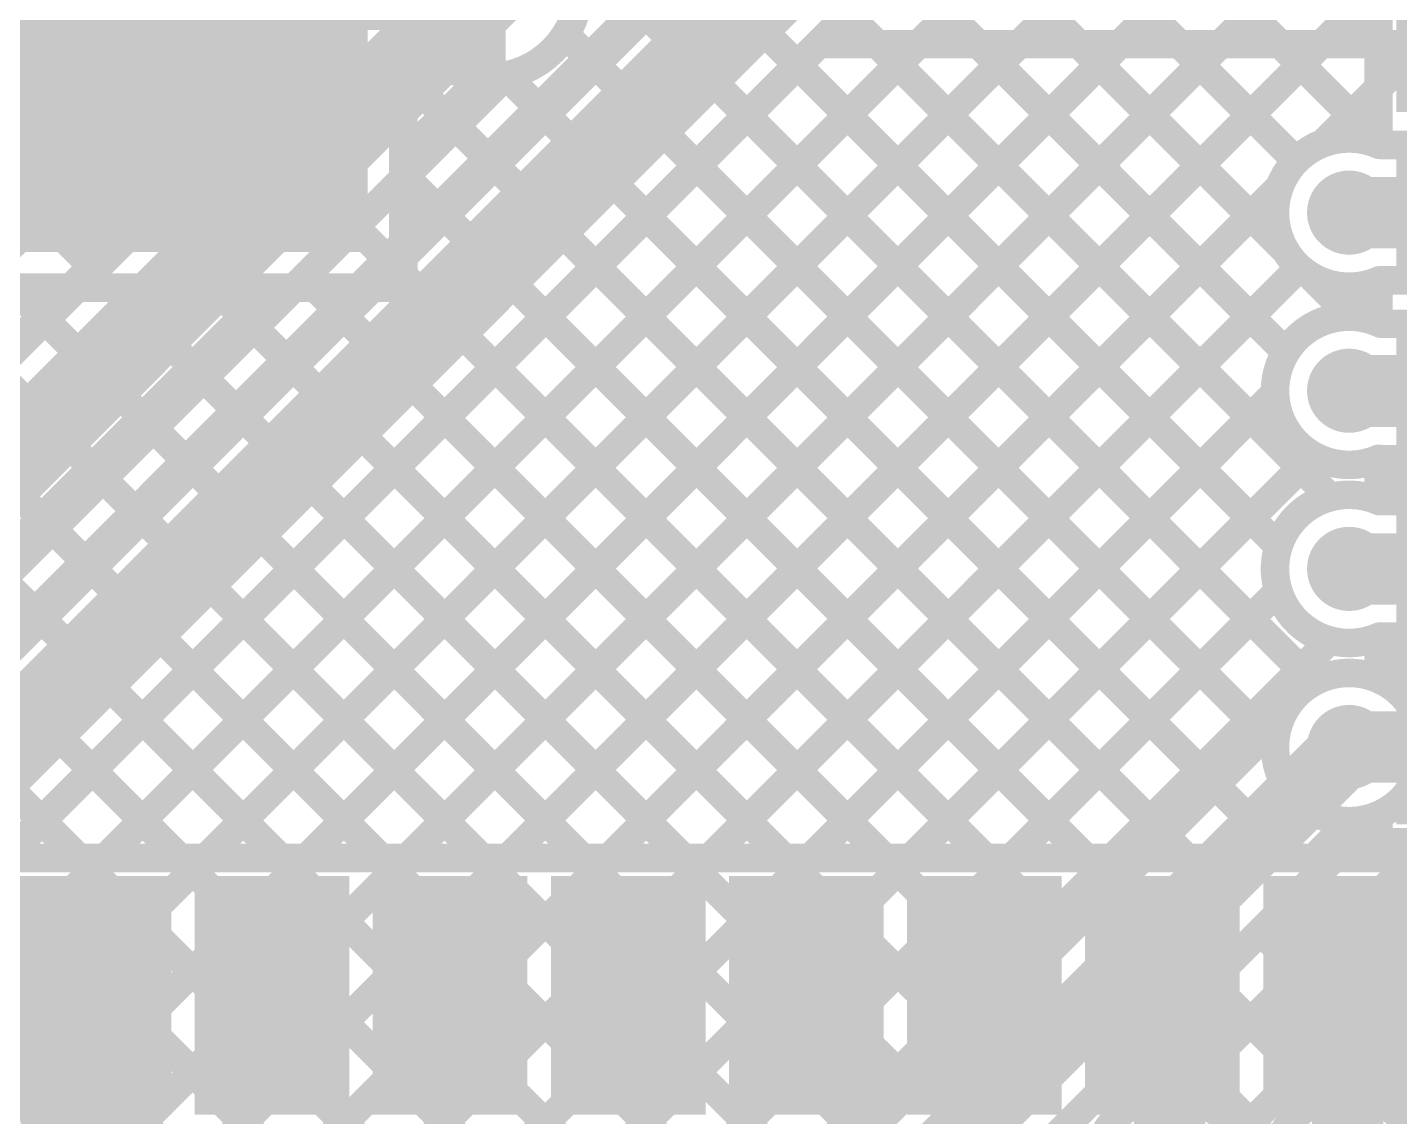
# Model space of a CAD drawing. Header units: millimetres. Extents: x -0.08 to 7.12, y -0.08 to 3.98.
# Drawn here: x 4.2637 to 4.649, y 2.8765 to 3.1822 of the extents above; entities that cross this region are included whole.
import ezdxf

# ---------------------------------------------------------------- set-up
doc = ezdxf.new("R2010")
doc.units = ezdxf.units.MM
doc.header["$MEASUREMENT"] = 0
for name, color, linetype in [('BottomLayer', 5, 'Continuous'), ('TopLayer', 1, 'Continuous'), ('TopPaste', 8, 'Continuous'), ('TopSolder', 216, 'Continuous'), ('ViaHoleLayer', 16, 'Continuous')]:
    doc.layers.add(name, color=color, linetype=linetype)

# ---------------------------------------------------------------- blocks, each defined once
blk = doc.blocks.new('41_SMD_UFL_MODULE_39')
at = {"layer": 'TopLayer'}
for points in [[(-0.13189, 0.12244), (0.01378, 0.12244), (0.01378, -0.02323), (-0.13189, -0.02323)], [(-0.37402, 0.06732), (-0.31496, 0.06732), (-0.31496, 0.03189), (-0.37402, 0.03189)], [(-0.37402, 0.01732), (-0.31496, 0.01732), (-0.31496, -0.01811), (-0.37402, -0.01811)], [(-0.37402, -0.03268), (-0.31496, -0.03268), (-0.31496, -0.06811), (-0.37402, -0.06811)], [(-0.37402, -0.08268), (-0.31496, -0.08268), (-0.31496, -0.11811), (-0.37402, -0.11811)], [(-0.37402, -0.13268), (-0.31496, -0.13268), (-0.31496, -0.16811), (-0.37402, -0.16811)], [(-0.37402, -0.18268), (-0.31496, -0.18268), (-0.31496, -0.21811), (-0.37402, -0.21811)], [(-0.37402, -0.23268), (-0.31496, -0.23268), (-0.31496, -0.26811), (-0.37402, -0.26811)], [(-0.37402, -0.28268), (-0.31496, -0.28268), (-0.31496, -0.31811), (-0.37402, -0.31811)]]:
    blk.add_hatch(color=1, dxfattribs=at).paths.add_polyline_path(points)
at = {"layer": 'TopPaste'}
for points in [[(-0.13189, 0.12244), (0.01378, 0.12244), (0.01378, -0.02323), (-0.13189, -0.02323)], [(-0.37402, 0.06732), (-0.31496, 0.06732), (-0.31496, 0.03189), (-0.37402, 0.03189)], [(-0.37402, 0.01732), (-0.31496, 0.01732), (-0.31496, -0.01811), (-0.37402, -0.01811)], [(-0.37402, -0.03268), (-0.31496, -0.03268), (-0.31496, -0.06811), (-0.37402, -0.06811)], [(-0.37402, -0.08268), (-0.31496, -0.08268), (-0.31496, -0.11811), (-0.37402, -0.11811)], [(-0.37402, -0.13268), (-0.31496, -0.13268), (-0.31496, -0.16811), (-0.37402, -0.16811)], [(-0.37402, -0.18268), (-0.31496, -0.18268), (-0.31496, -0.21811), (-0.37402, -0.21811)], [(-0.37402, -0.23268), (-0.31496, -0.23268), (-0.31496, -0.26811), (-0.37402, -0.26811)], [(-0.37402, -0.28268), (-0.31496, -0.28268), (-0.31496, -0.31811), (-0.37402, -0.31811)]]:
    blk.add_hatch(color=8, dxfattribs=at).paths.add_polyline_path(points)
at = {"layer": 'TopSolder'}
for points in [[(-0.13589, 0.12644), (0.01778, 0.12644), (0.01778, -0.02723), (-0.13589, -0.02723)], [(-0.37802, 0.07132), (-0.31096, 0.07132), (-0.31096, 0.02789), (-0.37802, 0.02789)], [(-0.37802, 0.02132), (-0.31096, 0.02132), (-0.31096, -0.02211), (-0.37802, -0.02211)], [(-0.37802, -0.02868), (-0.31096, -0.02868), (-0.31096, -0.07211), (-0.37802, -0.07211)], [(-0.37802, -0.07868), (-0.31096, -0.07868), (-0.31096, -0.12211), (-0.37802, -0.12211)], [(-0.37802, -0.12868), (-0.31096, -0.12868), (-0.31096, -0.17211), (-0.37802, -0.17211)], [(-0.37802, -0.17868), (-0.31096, -0.17868), (-0.31096, -0.22211), (-0.37802, -0.22211)], [(-0.37802, -0.22868), (-0.31096, -0.22868), (-0.31096, -0.27211), (-0.37802, -0.27211)], [(-0.37802, -0.27868), (-0.31096, -0.27868), (-0.31096, -0.32211), (-0.37802, -0.32211)], [(-0.29652, -0.38313), (-0.29652, -0.31608), (-0.25309, -0.31608), (-0.25309, -0.38313)], [(-0.24652, -0.38313), (-0.24652, -0.31608), (-0.20309, -0.31608), (-0.20309, -0.38313)], [(-0.19652, -0.38313), (-0.19652, -0.31608), (-0.15309, -0.31608), (-0.15309, -0.38313)], [(-0.14652, -0.38313), (-0.14652, -0.31608), (-0.10309, -0.31608), (-0.10309, -0.38313)], [(-0.09652, -0.38313), (-0.09652, -0.31608), (-0.05309, -0.31608), (-0.05309, -0.38313)]]:
    blk.add_hatch(color=216, dxfattribs=at).paths.add_polyline_path(points)

msp = doc.modelspace()

# ---------------------------------------------------------------- hatches: boundary and pattern name
at = {"layer": 'BottomLayer'}
h = msp.add_hatch(color=5, dxfattribs=at)
edge = h.paths.add_edge_path()
edge.add_arc((4.6348, 3.1302), 0.01181, 0, 360)
h = msp.add_hatch(color=5, dxfattribs=at)
edge = h.paths.add_edge_path()
edge.add_arc((4.6348, 3.0802), 0.01181, 0, 360)
h = msp.add_hatch(color=5, dxfattribs=at)
edge = h.paths.add_edge_path()
edge.add_arc((4.6348, 3.0302), 0.01181, 0, 360)
h = msp.add_hatch(color=5, dxfattribs=at)
edge = h.paths.add_edge_path()
edge.add_arc((4.6348, 2.9802), 0.01181, 0, 360)
at = {"layer": 'TopLayer'}
h = msp.add_hatch(color=1, dxfattribs=at)
edge = h.paths.add_edge_path()
edge.add_arc((4.6348, 3.1302), 0.01181, 0, 360)
h = msp.add_hatch(color=1, dxfattribs=at)
edge = h.paths.add_edge_path()
edge.add_arc((4.6348, 3.0802), 0.01181, 0, 360)
h = msp.add_hatch(color=1, dxfattribs=at)
edge = h.paths.add_edge_path()
edge.add_arc((4.6348, 3.0302), 0.01181, 0, 360)
h = msp.add_hatch(color=1, dxfattribs=at)
edge = h.paths.add_edge_path()
edge.add_arc((4.6348, 2.9802), 0.01181, 0, 360)
at = {"layer": 'ViaHoleLayer'}
h = msp.add_hatch(color=16, dxfattribs=at)
edge = h.paths.add_edge_path()
edge.add_arc((4.6348, 3.1302), 0.00591, 0, 360)
h = msp.add_hatch(color=16, dxfattribs=at)
edge = h.paths.add_edge_path()
edge.add_arc((4.6348, 3.0802), 0.00591, 0, 360)
h = msp.add_hatch(color=16, dxfattribs=at)
edge = h.paths.add_edge_path()
edge.add_arc((4.6348, 3.0302), 0.00591, 0, 360)
h = msp.add_hatch(color=16, dxfattribs=at)
edge = h.paths.add_edge_path()
edge.add_arc((4.6348, 2.9802), 0.00591, 0, 360)

# ---------------------------------------------------------------- linework, layer by layer
at = {"layer": 'BottomLayer'}
for points, const_width in [([(4.13933, 3.0575), (4.85783, 3.776)], 0.008), ([(4.16761, 3.0575), (4.88611, 3.776)], 0.008), ([(4.1959, 3.0575), (4.9144, 3.776)], 0.008), ([(4.19739, 3.341), (4.35349, 3.1849)], 0.008), ([(4.393, 3.194), (4.511, 3.312)], 0.025), ([(4.19739, 3.31271), (4.33935, 3.17076)], 0.008), ([(4.19739, 3.28443), (4.32521, 3.15661)], 0.008), ([(4.19739, 3.25614), (4.31107, 3.14247)], 0.008), ([(4.19098, 3.23427), (4.29692, 3.12833)], 0.008), ([(4.17684, 3.22013), (4.28278, 3.11419)], 0.008), ([(4.23259, 2.985), (4.4618, 3.2142)], 0.008), ([(4.1627, 3.20598), (4.26864, 3.10004)], 0.008), ([(4.2415, 2.9635), (4.477, 3.199)], 0.025), ([(4.22418, 3.0575), (4.36836, 3.20167)], 0.008), ([(4.235, 3.036), (4.393, 3.194)], 0.025), ([(4.22609, 3.0575), (4.3677, 3.1991)], 0.008), ([(4.393, 3.17219), (4.393, 3.194)], 0.01), ([(4.41479, 3.18017), (4.42128, 3.17368)], 0.008), ([(4.02339, 2.687), (4.51389, 3.1775)], 0.008), ([(4.05167, 2.687), (4.54217, 3.1775)], 0.008), ([(4.07996, 2.687), (4.57046, 3.1775)], 0.008), ([(4.10824, 2.687), (4.59874, 3.1775)], 0.008), ([(4.13653, 2.687), (4.62703, 3.1775)], 0.008), ([(4.2567, 2.9483), (4.48591, 3.1775)], 0.008), ([(4.48591, 3.1775), (5.492, 3.1775)], 0.008), ([(4.50231, 3.1775), (4.62949, 3.05032)], 0.008), ([(4.53059, 3.1775), (4.61705, 3.09105)], 0.008), ([(4.55888, 3.1775), (4.61706, 3.11932)], 0.008), ([(4.58716, 3.1775), (4.61992, 3.14474)], 0.008), ([(4.61545, 3.1775), (4.64375, 3.1492)], 0.008), ([(4.62749, 3.14968), (4.65531, 3.1775)], 0.008), ([(4.64373, 3.1775), (4.67204, 3.1492)], 0.008), ([(4.47997, 3.17156), (4.61498, 3.03654)], 0.008), ([(4.2502, 3.0208), (4.3981, 3.1687)], 0.008), ([(4.39804, 3.16863), (4.40713, 3.15954)], 0.008), ([(4.46582, 3.15742), (4.6248, 2.99844)], 0.008), ([(4.3839, 3.15449), (4.39299, 3.1454)], 0.008), ([(4.64329, 3.1492), (5.41651, 3.1492)], 0.008), ([(4.36976, 3.14035), (4.37885, 3.13126)], 0.008), ([(4.45168, 3.14328), (4.61135, 2.98361)], 0.008), ([(4.16481, 2.687), (4.61532, 3.13751)], 0.008), ([(4.6348, 3.1302), (5.425, 3.1302)], 0.02), ([(4.43754, 3.12913), (4.5972, 2.96947)], 0.008), ([(4.35561, 3.12621), (4.36471, 3.11711)], 0.008), ([(4.19309, 2.687), (4.62085, 3.11476)], 0.008), ([(4.4234, 3.11499), (4.58306, 2.95533)], 0.008), ([(4.34147, 3.11207), (4.35057, 3.10297)], 0.008), ([(4.62392, 3.11246), (4.63538, 3.101)], 0.008), ([(4.63538, 3.101), (4.64558, 3.1112)], 0.008), ([(4.64329, 3.1112), (5.41651, 3.1112)], 0.008), ([(4.32733, 3.09792), (4.33642, 3.08883)], 0.008), ([(4.40926, 3.10085), (4.56892, 2.94118)], 0.008), ([(4.64372, 3.099), (5.09251, 3.099)], 0.008), ([(4.39511, 3.08671), (4.55478, 2.92704)], 0.008), ([(4.635, 3.08), (5.101, 3.08)], 0.02), ([(4.31319, 3.08378), (4.32228, 3.07469)], 0.008), ([(4.22138, 2.687), (4.614, 3.07962)], 0.008), ([(4.38097, 3.07257), (4.54064, 2.9129)], 0.008), ([(4.29904, 3.06964), (4.30814, 3.06054)], 0.008), ([(4.24966, 2.687), (4.62468, 3.06202)], 0.008), ([(4.64101, 3.05006), (4.65195, 3.061)], 0.008), ([(4.64284, 3.061), (5.09251, 3.061)], 0.008), ([(4.64709, 3.061), (4.6589, 3.0492)], 0.008), ([(4.2849, 3.0555), (4.294, 3.0464)], 0.008), ([(4.36683, 3.05842), (4.52649, 2.89876)], 0.008), ([(4.64329, 3.0492), (5.39993, 3.0492)], 0.008), ([(4.35269, 3.04428), (4.51235, 2.88462)], 0.008), ([(4.27076, 3.04135), (4.27985, 3.03226)], 0.008), ([(4.6348, 3.0302), (5.4078, 3.0302)], 0.02), ([(4.33854, 3.03014), (4.49821, 2.87047)], 0.008), ([(4.25662, 3.02721), (4.26571, 3.01812)], 0.008), ([(4.27795, 2.687), (4.61494, 3.02399)], 0.008), ([(4.3244, 3.016), (4.48407, 2.85633)], 0.008), ([(4.30623, 2.687), (4.62935, 3.01011)], 0.008), ([(4.5865, 2.88241), (4.71528, 3.0112)], 0.008), ([(4.60313, 2.87076), (4.74357, 3.0112)], 0.008), ([(4.64115, 3.01038), (5.24021, 2.41132)], 0.008), ([(4.64181, 2.88115), (4.77185, 3.0112)], 0.008), ([(4.64329, 3.0112), (5.4078, 3.0112)], 0.008), ([(4.64554, 2.99802), (4.65871, 3.0112)], 0.008), ([(4.31026, 3.00185), (4.46993, 2.84219)], 0.008), ([(4.29612, 2.98771), (4.45578, 2.82805)], 0.008), ([(4.31474, 2.687), (4.61536, 2.98763)], 0.008), ([(4.32261, 2.668), (4.6348, 2.9802)], 0.02), ([(4.28198, 2.97357), (4.44164, 2.81391)], 0.008), ([(4.26783, 2.95943), (4.4275, 2.79976)], 0.008), ([(4.33607, 2.65459), (4.64223, 2.96076)], 0.008), ([(4.63822, 2.95674), (5.18364, 2.41132)], 0.008), ([(4.25339, 2.94559), (4.41336, 2.78562)], 0.008), ([(4.20041, 2.942), (4.38507, 2.75734)], 0.008), ([(4.22869, 2.942), (4.39921, 2.77148)], 0.008), ([(4.62407, 2.9426), (5.15535, 2.41132)], 0.008), ([(4.60993, 2.92846), (5.12707, 2.41132)], 0.008), ([(4.59579, 2.91431), (4.62845, 2.88165)], 0.008), ([(4.58165, 2.90017), (4.61439, 2.86743)], 0.008), ([(4.56751, 2.88603), (4.57387, 2.87966)], 0.008)]:
    msp.add_lwpolyline(points, dxfattribs=dict(at, const_width=const_width))
for points, const_width in [([(4.38675, 3.194, 1), (4.39925, 3.194, 1)], 0.0125), ([(4.38675, 3.194, 1), (4.39925, 3.194, 1)], 0.0125), ([(4.35149, 3.1849, 1), (4.35549, 3.1849, 1)], 0.004), ([(4.41279, 3.18017, 1), (4.41679, 3.18017, 1)], 0.004), ([(4.48391, 3.1775, 1), (4.48791, 3.1775, 1)], 0.004), ([(4.48391, 3.1775, 1), (4.48791, 3.1775, 1)], 0.004), ([(4.50031, 3.1775, 1), (4.50431, 3.1775, 1)], 0.004), ([(4.51189, 3.1775, 1), (4.51589, 3.1775, 1)], 0.004), ([(4.52859, 3.1775, 1), (4.53259, 3.1775, 1)], 0.004), ([(4.54017, 3.1775, 1), (4.54417, 3.1775, 1)], 0.004), ([(4.55688, 3.1775, 1), (4.56088, 3.1775, 1)], 0.004), ([(4.56846, 3.1775, 1), (4.57246, 3.1775, 1)], 0.004), ([(4.58516, 3.1775, 1), (4.58916, 3.1775, 1)], 0.004), ([(4.59674, 3.1775, 1), (4.60074, 3.1775, 1)], 0.004), ([(4.61345, 3.1775, 1), (4.61745, 3.1775, 1)], 0.004), ([(4.62503, 3.1775, 1), (4.62903, 3.1775, 1)], 0.004), ([(4.64173, 3.1775, 1), (4.64573, 3.1775, 1)], 0.004), ([(4.33735, 3.17076, 1), (4.34135, 3.17076, 1)], 0.004), ([(4.3905, 3.17219, 1), (4.3955, 3.17219, 1)], 0.005), ([(4.41928, 3.17368, 1), (4.42328, 3.17368, 1)], 0.004), ([(4.47797, 3.17156, 1), (4.48197, 3.17156, 1)], 0.004), ([(4.39604, 3.16863, 1), (4.40004, 3.16863, 1)], 0.004), ([(4.3961, 3.1687, 1), (4.4001, 3.1687, 1)], 0.004), ([(4.3961, 3.1687, 1), (4.4001, 3.1687, 1)], 0.004), ([(4.40513, 3.15954, 1), (4.40913, 3.15954, 1)], 0.004), ([(4.32321, 3.15661, 1), (4.32721, 3.15661, 1)], 0.004), ([(4.46382, 3.15742, 1), (4.46782, 3.15742, 1)], 0.004), ([(4.3819, 3.15449, 1), (4.3859, 3.15449, 1)], 0.004), ([(4.62549, 3.14968, 1), (4.62949, 3.14968, 1)], 0.004), ([(4.64129, 3.1492, 1), (4.64529, 3.1492, 1)], 0.004), ([(4.64129, 3.1492, 1), (4.64529, 3.1492, 1)], 0.004), ([(4.64175, 3.1492, 1), (4.64575, 3.1492, 1)], 0.004), ([(4.39099, 3.1454, 1), (4.39499, 3.1454, 1)], 0.004), ([(4.61792, 3.14474, 1), (4.62192, 3.14474, 1)], 0.004), ([(4.30907, 3.14247, 1), (4.31307, 3.14247, 1)], 0.004), ([(4.36776, 3.14035, 1), (4.37176, 3.14035, 1)], 0.004), ([(4.44968, 3.14328, 1), (4.45368, 3.14328, 1)], 0.004), ([(4.61332, 3.13751, 1), (4.61732, 3.13751, 1)], 0.004), ([(4.6298, 3.1302, 1), (4.6398, 3.1302, 1)], 0.01), ([(4.29492, 3.12833, 1), (4.29892, 3.12833, 1)], 0.004), ([(4.37685, 3.13126, 1), (4.38085, 3.13126, 1)], 0.004), ([(4.43554, 3.12913, 1), (4.43954, 3.12913, 1)], 0.004), ([(4.35361, 3.12621, 1), (4.35761, 3.12621, 1)], 0.004), ([(4.36271, 3.11711, 1), (4.36671, 3.11711, 1)], 0.004), ([(4.61506, 3.11932, 1), (4.61906, 3.11932, 1)], 0.004), ([(4.28078, 3.11419, 1), (4.28478, 3.11419, 1)], 0.004), ([(4.4214, 3.11499, 1), (4.4254, 3.11499, 1)], 0.004), ([(4.61885, 3.11476, 1), (4.62285, 3.11476, 1)], 0.004), ([(4.33947, 3.11207, 1), (4.34347, 3.11207, 1)], 0.004), ([(4.62192, 3.11246, 1), (4.62592, 3.11246, 1)], 0.004), ([(4.64129, 3.1112, 1), (4.64529, 3.1112, 1)], 0.004), ([(4.64129, 3.1112, 1), (4.64529, 3.1112, 1)], 0.004), ([(4.64358, 3.1112, 1), (4.64758, 3.1112, 1)], 0.004), ([(4.34857, 3.10297, 1), (4.35257, 3.10297, 1)], 0.004), ([(4.26664, 3.10004, 1), (4.27064, 3.10004, 1)], 0.004), ([(4.32533, 3.09792, 1), (4.32933, 3.09792, 1)], 0.004), ([(4.40726, 3.10085, 1), (4.41126, 3.10085, 1)], 0.004), ([(4.63338, 3.101, 1), (4.63738, 3.101, 1)], 0.004), ([(4.63338, 3.101, 1), (4.63738, 3.101, 1)], 0.004), ([(4.64172, 3.099, 1), (4.64572, 3.099, 1)], 0.004), ([(4.64172, 3.099, 1), (4.64572, 3.099, 1)], 0.004), ([(4.61505, 3.09105, 1), (4.61905, 3.09105, 1)], 0.004), ([(4.33442, 3.08883, 1), (4.33842, 3.08883, 1)], 0.004), ([(4.39311, 3.08671, 1), (4.39711, 3.08671, 1)], 0.004), ([(4.63, 3.08, 1), (4.64, 3.08, 1)], 0.01), ([(4.31119, 3.08378, 1), (4.31519, 3.08378, 1)], 0.004), ([(4.612, 3.07962, 1), (4.616, 3.07962, 1)], 0.004), ([(4.32028, 3.07469, 1), (4.32428, 3.07469, 1)], 0.004), ([(4.37897, 3.07257, 1), (4.38297, 3.07257, 1)], 0.004), ([(4.29704, 3.06964, 1), (4.30104, 3.06964, 1)], 0.004), ([(4.30614, 3.06054, 1), (4.31014, 3.06054, 1)], 0.004), ([(4.62268, 3.06202, 1), (4.62668, 3.06202, 1)], 0.004), ([(4.64084, 3.061, 1), (4.64484, 3.061, 1)], 0.004), ([(4.64084, 3.061, 1), (4.64484, 3.061, 1)], 0.004), ([(4.64509, 3.061, 1), (4.64909, 3.061, 1)], 0.004), ([(4.64995, 3.061, 1), (4.65395, 3.061, 1)], 0.004), ([(4.2829, 3.0555, 1), (4.2869, 3.0555, 1)], 0.004), ([(4.36483, 3.05842, 1), (4.36883, 3.05842, 1)], 0.004), ([(4.62749, 3.05032, 1), (4.63149, 3.05032, 1)], 0.004), ([(4.63901, 3.05006, 1), (4.64301, 3.05006, 1)], 0.004), ([(4.64129, 3.0492, 1), (4.64529, 3.0492, 1)], 0.004), ([(4.64129, 3.0492, 1), (4.64529, 3.0492, 1)], 0.004), ([(4.292, 3.0464, 1), (4.296, 3.0464, 1)], 0.004), ([(4.35069, 3.04428, 1), (4.35469, 3.04428, 1)], 0.004), ([(4.26876, 3.04135, 1), (4.27276, 3.04135, 1)], 0.004), ([(4.61298, 3.03654, 1), (4.61698, 3.03654, 1)], 0.004), ([(4.6298, 3.0302, 1), (4.6398, 3.0302, 1)], 0.01), ([(4.27785, 3.03226, 1), (4.28185, 3.03226, 1)], 0.004), ([(4.33654, 3.03014, 1), (4.34054, 3.03014, 1)], 0.004), ([(4.61294, 3.02399, 1), (4.61694, 3.02399, 1)], 0.004), ([(4.26371, 3.01812, 1), (4.26771, 3.01812, 1)], 0.004), ([(4.3224, 3.016, 1), (4.3264, 3.016, 1)], 0.004), ([(4.62735, 3.01011, 1), (4.63135, 3.01011, 1)], 0.004), ([(4.63915, 3.01038, 1), (4.64315, 3.01038, 1)], 0.004), ([(4.64129, 3.0112, 1), (4.64529, 3.0112, 1)], 0.004), ([(4.64129, 3.0112, 1), (4.64529, 3.0112, 1)], 0.004), ([(4.30826, 3.00185, 1), (4.31226, 3.00185, 1)], 0.004), ([(4.6228, 2.99844, 1), (4.6268, 2.99844, 1)], 0.004), ([(4.64354, 2.99802, 1), (4.64754, 2.99802, 1)], 0.004), ([(4.29412, 2.98771, 1), (4.29812, 2.98771, 1)], 0.004), ([(4.61336, 2.98763, 1), (4.61736, 2.98763, 1)], 0.004), ([(4.61336, 2.98763, 1), (4.61736, 2.98763, 1)], 0.004), ([(4.6298, 2.9802, 1), (4.6398, 2.9802, 1)], 0.01), ([(4.60935, 2.98361, 1), (4.61335, 2.98361, 1)], 0.004), ([(4.27998, 2.97357, 1), (4.28398, 2.97357, 1)], 0.004), ([(4.5952, 2.96947, 1), (4.5992, 2.96947, 1)], 0.004), ([(4.26583, 2.95943, 1), (4.26983, 2.95943, 1)], 0.004), ([(4.64023, 2.96076, 1), (4.64423, 2.96076, 1)], 0.004), ([(4.64023, 2.96076, 1), (4.64423, 2.96076, 1)], 0.004), ([(4.58106, 2.95533, 1), (4.58506, 2.95533, 1)], 0.004), ([(4.63622, 2.95674, 1), (4.64022, 2.95674, 1)], 0.004), ([(4.56692, 2.94118, 1), (4.57092, 2.94118, 1)], 0.004), ([(4.62207, 2.9426, 1), (4.62607, 2.9426, 1)], 0.004), ([(4.60793, 2.92846, 1), (4.61193, 2.92846, 1)], 0.004), ([(4.55278, 2.92704, 1), (4.55678, 2.92704, 1)], 0.004), ([(4.53864, 2.9129, 1), (4.54264, 2.9129, 1)], 0.004), ([(4.59379, 2.91431, 1), (4.59779, 2.91431, 1)], 0.004), ([(4.52449, 2.89876, 1), (4.52849, 2.89876, 1)], 0.004), ([(4.57965, 2.90017, 1), (4.58365, 2.90017, 1)], 0.004), ([(4.56551, 2.88603, 1), (4.56951, 2.88603, 1)], 0.004), ([(4.51035, 2.88462, 1), (4.51435, 2.88462, 1)], 0.004), ([(4.5845, 2.88241, 1), (4.5885, 2.88241, 1)], 0.004), ([(4.62645, 2.88165, 1), (4.63045, 2.88165, 1)], 0.004), ([(4.57187, 2.87966, 1), (4.57587, 2.87966, 1)], 0.004), ([(4.63981, 2.88115, 1), (4.64381, 2.88115, 1)], 0.004)]:
    msp.add_lwpolyline(points, format="xyb", close=True, dxfattribs=dict(at, const_width=const_width))
at = {"layer": 'BottomLayer', "const_width": 0.008}
for points in [[(4.4183, 3.1889, -0.301861), (4.3981, 3.1687)], [(4.64329, 3.1112, -1.542213), (4.64329, 3.1492)], [(4.64284, 3.061, -1.541193), (4.64372, 3.099)], [(4.64329, 3.0112, -1.542213), (4.64329, 3.0492)], [(4.61536, 2.98763, -0.832282), (4.65561, 2.9802)], [(4.65561, 2.9802, -0.310891), (4.64223, 2.96076)], [(4.56359, 2.86211, -0.990288), (4.6052, 2.86171)], [(4.61359, 2.86211, -0.990288), (4.6552, 2.86171)]]:
    msp.add_lwpolyline(points, format="xyb", dxfattribs=at)
at = {"layer": 'TopLayer'}
for points, const_width in [([(4.22886, 2.94904), (4.64102, 3.3612)], 0.008), ([(4.31861, 3.3612), (4.62949, 3.05032)], 0.008), ([(4.3469, 3.3612), (4.61705, 3.09105)], 0.008), ([(4.36923, 3.11769), (4.61273, 3.3612)], 0.008), ([(4.37518, 3.3612), (4.61706, 3.11932)], 0.008), ([(4.40347, 3.3612), (4.61992, 3.14474)], 0.008), ([(4.43175, 3.3612), (4.64308, 3.14987)], 0.008), ([(4.46004, 3.3612), (4.64308, 3.17815)], 0.008), ([(4.25714, 2.94904), (4.64308, 3.33497)], 0.008), ([(4.36923, 3.2823), (4.61498, 3.03654)], 0.008), ([(4.28543, 2.94904), (4.61414, 3.27775)], 0.008), ([(4.31371, 2.94904), (4.62601, 3.26134)], 0.008), ([(4.342, 2.94904), (4.64308, 3.25012)], 0.008), ([(4.37028, 2.94904), (4.64308, 3.22184)], 0.008), ([(4.4133, 3.20995), (4.6248, 2.99844)], 0.008), ([(4.28439, 3.19594), (4.28634, 3.194)], 0.025), ([(4.28634, 3.194), (4.393, 3.194)], 0.025), ([(4.64308, 3.15691), (4.64308, 3.20348)], 0.008), ([(4.28239, 3.11311), (4.28239, 3.19594)], 0.01), ([(4.393, 3.17219), (4.393, 3.194)], 0.01), ([(4.39857, 2.94904), (4.64308, 3.19355)], 0.008), ([(4.41479, 3.18017), (4.61401, 2.98095)], 0.008), ([(4.36923, 3.1725), (4.37872, 3.1725)], 0.008), ([(4.36923, 3.10911), (4.36923, 3.1725)], 0.008), ([(4.36923, 3.16916), (4.58935, 2.94904)], 0.008), ([(4.36923, 3.14598), (4.39149, 3.16823)], 0.008), ([(4.398, 3.16868), (4.61763, 2.94904)], 0.008), ([(4.62749, 3.14968), (4.64308, 3.16527)], 0.008), ([(4.64308, 3.15348), (4.64308, 3.15691)], 0.008), ([(4.64308, 3.15348), (4.64308, 3.15691)], 0.008), ([(4.64308, 3.14929), (4.64308, 3.15348)], 0.008), ([(4.36923, 3.14088), (4.56107, 2.94904)], 0.008), ([(4.14676, 3.13707), (4.33479, 2.94904)], 0.008), ([(4.42685, 2.94904), (4.61532, 3.13751)], 0.008), ([(4.6348, 3.1302), (4.68161, 3.1302)], 0.02), ([(4.13388, 3.12167), (4.30651, 2.94904)], 0.008), ([(4.45513, 2.94904), (4.62085, 3.11476)], 0.008), ([(4.11572, 2.94904), (4.27579, 3.10911)], 0.008), ([(4.14401, 2.94904), (4.30408, 3.10911)], 0.008), ([(4.17229, 2.94904), (4.33236, 3.10911)], 0.008), ([(4.19556, 3.10911), (4.36923, 3.10911)], 0.008), ([(4.20058, 2.94904), (4.36065, 3.10911)], 0.008), ([(4.203, 3.10911), (4.36308, 2.94904)], 0.008), ([(4.23129, 3.10911), (4.39136, 2.94904)], 0.008), ([(4.25957, 3.10911), (4.41964, 2.94904)], 0.008), ([(4.28786, 3.10911), (4.44793, 2.94904)], 0.008), ([(4.31614, 3.10911), (4.47621, 2.94904)], 0.008), ([(4.34443, 3.10911), (4.5045, 2.94904)], 0.008), ([(4.36923, 3.11259), (4.53278, 2.94904)], 0.008), ([(4.62392, 3.11246), (4.63538, 3.101)], 0.008), ([(4.64308, 3.10691), (4.64308, 3.1111)], 0.008), ([(4.11974, 3.10752), (4.27822, 2.94904)], 0.008), ([(4.63538, 3.101), (4.64308, 3.1087)], 0.008), ([(4.64308, 3.10348), (4.64308, 3.10691)], 0.008), ([(4.64308, 3.10348), (4.64308, 3.10691)], 0.008), ([(4.64308, 3.09929), (4.64308, 3.10348)], 0.008), ([(4.6348, 3.0802), (4.68161, 3.0802)], 0.02), ([(4.48342, 2.94904), (4.614, 3.07962)], 0.008), ([(4.5117, 2.94904), (4.62468, 3.06202)], 0.008), ([(4.64308, 3.05691), (4.64308, 3.0611)], 0.008), ([(4.64308, 3.05348), (4.64308, 3.05691)], 0.008), ([(4.64308, 3.05348), (4.64308, 3.05691)], 0.008), ([(4.64308, 3.04929), (4.64308, 3.05348)], 0.008), ([(4.6348, 3.0302), (4.68161, 3.0302)], 0.02), ([(4.53999, 2.94904), (4.61494, 3.02399)], 0.008), ([(4.56827, 2.94904), (4.62935, 3.01011)], 0.008), ([(4.64308, 3.00691), (4.64308, 3.0111)], 0.008), ([(4.64308, 3.00348), (4.64308, 3.00691)], 0.008), ([(4.64308, 3.00348), (4.64308, 3.00691)], 0.008), ([(4.64308, 2.99929), (4.64308, 3.00348)], 0.008), ([(4.6348, 2.9802), (4.68161, 2.9802)], 0.02), ([(4.59656, 2.94904), (4.61698, 2.96946)], 0.008), ([(4.62484, 2.94904), (4.63519, 2.95939)], 0.008), ([(4.63556, 2.9594), (4.64592, 2.94904)], 0.008), ([(4.64308, 2.95348), (4.64308, 2.9611)], 0.008), ([(4.64308, 2.95348), (4.72013, 2.95348)], 0.008), ([(4.25911, 2.94904), (4.30568, 2.94904)], 0.008), ([(4.30568, 2.94904), (4.30911, 2.94904)], 0.008), ([(4.30568, 2.94904), (4.30911, 2.94904)], 0.008), ([(4.30911, 2.94904), (4.35568, 2.94904)], 0.008), ([(4.35568, 2.94904), (4.35911, 2.94904)], 0.008), ([(4.35568, 2.94904), (4.35911, 2.94904)], 0.008), ([(4.35911, 2.94904), (4.40568, 2.94904)], 0.008), ([(4.40568, 2.94904), (4.40911, 2.94904)], 0.008), ([(4.40568, 2.94904), (4.40911, 2.94904)], 0.008), ([(4.40911, 2.94904), (4.45568, 2.94904)], 0.008), ([(4.45568, 2.94904), (4.45911, 2.94904)], 0.008), ([(4.45568, 2.94904), (4.45911, 2.94904)], 0.008), ([(4.45911, 2.94904), (4.50568, 2.94904)], 0.008), ([(4.50568, 2.94904), (4.50911, 2.94904)], 0.008), ([(4.50568, 2.94904), (4.50911, 2.94904)], 0.008), ([(4.50911, 2.94904), (4.55568, 2.94904)], 0.008), ([(4.55568, 2.94904), (4.55911, 2.94904)], 0.008), ([(4.55568, 2.94904), (4.55911, 2.94904)], 0.008), ([(4.55911, 2.94904), (4.60568, 2.94904)], 0.008), ([(4.60568, 2.94904), (4.60911, 2.94904)], 0.008), ([(4.60568, 2.94904), (4.60911, 2.94904)], 0.008), ([(4.60911, 2.94904), (4.65911, 2.94904)], 0.008), ([(4.28239, 2.2762), (4.28239, 2.91051)], 0.02), ([(4.53239, 2.16261), (4.53239, 2.91051)], 0.02), ([(4.58439, 2.86171), (4.58439, 2.91051)], 0.02), ([(4.63439, 2.86171), (4.63439, 2.91051)], 0.02)]:
    msp.add_lwpolyline(points, dxfattribs=dict(at, const_width=const_width))
for points, const_width in [([(4.28009, 3.194, 1), (4.29259, 3.194, 1)], 0.0125), ([(4.28009, 3.194, 1), (4.29259, 3.194, 1)], 0.0125), ([(4.38675, 3.194, 1), (4.39925, 3.194, 1)], 0.0125), ([(4.41279, 3.18017, 1), (4.41679, 3.18017, 1)], 0.004), ([(4.64108, 3.17815, 1), (4.64508, 3.17815, 1)], 0.004), ([(4.36723, 3.1725, 1), (4.37123, 3.1725, 1)], 0.004), ([(4.36723, 3.1725, 1), (4.37123, 3.1725, 1)], 0.004), ([(4.37672, 3.1725, 1), (4.38072, 3.1725, 1)], 0.004), ([(4.37672, 3.1725, 1), (4.38072, 3.1725, 1)], 0.004), ([(4.3905, 3.17219, 1), (4.3955, 3.17219, 1)], 0.005), ([(4.36723, 3.16916, 1), (4.37123, 3.16916, 1)], 0.004), ([(4.38948, 3.16823, 1), (4.39349, 3.16823, 1)], 0.004), ([(4.396, 3.16868, 1), (4.4, 3.16868, 1)], 0.004), ([(4.64108, 3.16527, 1), (4.64508, 3.16527, 1)], 0.004), ([(4.64108, 3.15691, 1), (4.64508, 3.15691, 1)], 0.004), ([(4.64108, 3.15691, 1), (4.64508, 3.15691, 1)], 0.004), ([(4.64108, 3.15691, 1), (4.64508, 3.15691, 1)], 0.004), ([(4.64108, 3.15348, 1), (4.64508, 3.15348, 1)], 0.004), ([(4.64108, 3.15348, 1), (4.64508, 3.15348, 1)], 0.004), ([(4.64108, 3.15348, 1), (4.64508, 3.15348, 1)], 0.004), ([(4.62549, 3.14968, 1), (4.62949, 3.14968, 1)], 0.004), ([(4.64108, 3.14987, 1), (4.64508, 3.14987, 1)], 0.004), ([(4.64108, 3.14929, 1), (4.64508, 3.14929, 1)], 0.004), ([(4.64108, 3.14929, 1), (4.64508, 3.14929, 1)], 0.004), ([(4.36723, 3.14598, 1), (4.37123, 3.14598, 1)], 0.004), ([(4.61792, 3.14474, 1), (4.62192, 3.14474, 1)], 0.004), ([(4.36723, 3.14088, 1), (4.37123, 3.14088, 1)], 0.004), ([(4.61332, 3.13751, 1), (4.61732, 3.13751, 1)], 0.004), ([(4.6298, 3.1302, 1), (4.6398, 3.1302, 1)], 0.01), ([(4.36723, 3.11769, 1), (4.37123, 3.11769, 1)], 0.004), ([(4.61506, 3.11932, 1), (4.61906, 3.11932, 1)], 0.004), ([(4.27989, 3.11311, 1), (4.28489, 3.11311, 1)], 0.005), ([(4.61885, 3.11476, 1), (4.62285, 3.11476, 1)], 0.004), ([(4.27379, 3.10911, 1), (4.27779, 3.10911, 1)], 0.004), ([(4.28586, 3.10911, 1), (4.28986, 3.10911, 1)], 0.004), ([(4.30208, 3.10911, 1), (4.30608, 3.10911, 1)], 0.004), ([(4.31414, 3.10911, 1), (4.31814, 3.10911, 1)], 0.004), ([(4.33036, 3.10911, 1), (4.33436, 3.10911, 1)], 0.004), ([(4.34243, 3.10911, 1), (4.34643, 3.10911, 1)], 0.004), ([(4.35865, 3.10911, 1), (4.36265, 3.10911, 1)], 0.004), ([(4.36723, 3.11259, 1), (4.37123, 3.11259, 1)], 0.004), ([(4.36723, 3.10911, 1), (4.37123, 3.10911, 1)], 0.004), ([(4.36723, 3.10911, 1), (4.37123, 3.10911, 1)], 0.004), ([(4.62192, 3.11246, 1), (4.62592, 3.11246, 1)], 0.004), ([(4.64108, 3.1111, 1), (4.64508, 3.1111, 1)], 0.004), ([(4.64108, 3.1111, 1), (4.64508, 3.1111, 1)], 0.004), ([(4.64108, 3.1087, 1), (4.64508, 3.1087, 1)], 0.004), ([(4.64108, 3.10691, 1), (4.64508, 3.10691, 1)], 0.004), ([(4.64108, 3.10691, 1), (4.64508, 3.10691, 1)], 0.004), ([(4.64108, 3.10691, 1), (4.64508, 3.10691, 1)], 0.004), ([(4.64108, 3.10348, 1), (4.64508, 3.10348, 1)], 0.004), ([(4.64108, 3.10348, 1), (4.64508, 3.10348, 1)], 0.004), ([(4.64108, 3.10348, 1), (4.64508, 3.10348, 1)], 0.004), ([(4.63338, 3.101, 1), (4.63738, 3.101, 1)], 0.004), ([(4.63338, 3.101, 1), (4.63738, 3.101, 1)], 0.004), ([(4.64108, 3.09929, 1), (4.64508, 3.09929, 1)], 0.004), ([(4.64108, 3.09929, 1), (4.64508, 3.09929, 1)], 0.004), ([(4.61505, 3.09105, 1), (4.61905, 3.09105, 1)], 0.004), ([(4.6298, 3.0802, 1), (4.6398, 3.0802, 1)], 0.01), ([(4.612, 3.07962, 1), (4.616, 3.07962, 1)], 0.004), ([(4.62268, 3.06202, 1), (4.62668, 3.06202, 1)], 0.004), ([(4.64108, 3.0611, 1), (4.64508, 3.0611, 1)], 0.004), ([(4.64108, 3.0611, 1), (4.64508, 3.0611, 1)], 0.004), ([(4.64108, 3.05691, 1), (4.64508, 3.05691, 1)], 0.004), ([(4.64108, 3.05691, 1), (4.64508, 3.05691, 1)], 0.004), ([(4.64108, 3.05691, 1), (4.64508, 3.05691, 1)], 0.004), ([(4.64108, 3.05348, 1), (4.64508, 3.05348, 1)], 0.004), ([(4.64108, 3.05348, 1), (4.64508, 3.05348, 1)], 0.004), ([(4.64108, 3.05348, 1), (4.64508, 3.05348, 1)], 0.004), ([(4.62749, 3.05032, 1), (4.63149, 3.05032, 1)], 0.004), ([(4.64108, 3.04929, 1), (4.64508, 3.04929, 1)], 0.004), ([(4.64108, 3.04929, 1), (4.64508, 3.04929, 1)], 0.004), ([(4.61298, 3.03654, 1), (4.61698, 3.03654, 1)], 0.004), ([(4.6298, 3.0302, 1), (4.6398, 3.0302, 1)], 0.01), ([(4.61294, 3.02399, 1), (4.61694, 3.02399, 1)], 0.004), ([(4.62735, 3.01011, 1), (4.63135, 3.01011, 1)], 0.004), ([(4.64108, 3.0111, 1), (4.64508, 3.0111, 1)], 0.004), ([(4.64108, 3.0111, 1), (4.64508, 3.0111, 1)], 0.004), ([(4.64108, 3.00691, 1), (4.64508, 3.00691, 1)], 0.004), ([(4.64108, 3.00691, 1), (4.64508, 3.00691, 1)], 0.004), ([(4.64108, 3.00691, 1), (4.64508, 3.00691, 1)], 0.004), ([(4.64108, 3.00348, 1), (4.64508, 3.00348, 1)], 0.004), ([(4.64108, 3.00348, 1), (4.64508, 3.00348, 1)], 0.004), ([(4.64108, 3.00348, 1), (4.64508, 3.00348, 1)], 0.004), ([(4.6228, 2.99844, 1), (4.6268, 2.99844, 1)], 0.004), ([(4.64108, 2.99929, 1), (4.64508, 2.99929, 1)], 0.004), ([(4.64108, 2.99929, 1), (4.64508, 2.99929, 1)], 0.004), ([(4.6298, 2.9802, 1), (4.6398, 2.9802, 1)], 0.01), ([(4.61201, 2.98095, 1), (4.61601, 2.98095, 1)], 0.004), ([(4.61498, 2.96946, 1), (4.61898, 2.96946, 1)], 0.004), ([(4.63319, 2.95939, 1), (4.63719, 2.95939, 1)], 0.004), ([(4.63356, 2.9594, 1), (4.63756, 2.9594, 1)], 0.004), ([(4.64108, 2.9611, 1), (4.64508, 2.9611, 1)], 0.004), ([(4.64108, 2.9611, 1), (4.64508, 2.9611, 1)], 0.004), ([(4.64108, 2.95348, 1), (4.64508, 2.95348, 1)], 0.004), ([(4.64108, 2.95348, 1), (4.64508, 2.95348, 1)], 0.004), ([(4.27622, 2.94904, 1), (4.28022, 2.94904, 1)], 0.004), ([(4.28343, 2.94904, 1), (4.28743, 2.94904, 1)], 0.004), ([(4.30368, 2.94904, 1), (4.30768, 2.94904, 1)], 0.004), ([(4.30368, 2.94904, 1), (4.30768, 2.94904, 1)], 0.004), ([(4.30368, 2.94904, 1), (4.30768, 2.94904, 1)], 0.004), ([(4.30451, 2.94904, 1), (4.30851, 2.94904, 1)], 0.004), ([(4.30711, 2.94904, 1), (4.31111, 2.94904, 1)], 0.004), ([(4.30711, 2.94904, 1), (4.31111, 2.94904, 1)], 0.004), ([(4.30711, 2.94904, 1), (4.31111, 2.94904, 1)], 0.004), ([(4.31171, 2.94904, 1), (4.31571, 2.94904, 1)], 0.004), ([(4.33279, 2.94904, 1), (4.33679, 2.94904, 1)], 0.004), ([(4.34, 2.94904, 1), (4.344, 2.94904, 1)], 0.004), ([(4.35368, 2.94904, 1), (4.35768, 2.94904, 1)], 0.004), ([(4.35368, 2.94904, 1), (4.35768, 2.94904, 1)], 0.004), ([(4.35368, 2.94904, 1), (4.35768, 2.94904, 1)], 0.004), ([(4.35711, 2.94904, 1), (4.36111, 2.94904, 1)], 0.004), ([(4.35711, 2.94904, 1), (4.36111, 2.94904, 1)], 0.004), ([(4.35711, 2.94904, 1), (4.36111, 2.94904, 1)], 0.004), ([(4.36108, 2.94904, 1), (4.36508, 2.94904, 1)], 0.004), ([(4.36828, 2.94904, 1), (4.37228, 2.94904, 1)], 0.004), ([(4.38936, 2.94904, 1), (4.39336, 2.94904, 1)], 0.004), ([(4.39657, 2.94904, 1), (4.40057, 2.94904, 1)], 0.004), ([(4.40368, 2.94904, 1), (4.40768, 2.94904, 1)], 0.004), ([(4.40368, 2.94904, 1), (4.40768, 2.94904, 1)], 0.004), ([(4.40368, 2.94904, 1), (4.40768, 2.94904, 1)], 0.004), ([(4.40711, 2.94904, 1), (4.41111, 2.94904, 1)], 0.004), ([(4.40711, 2.94904, 1), (4.41111, 2.94904, 1)], 0.004), ([(4.40711, 2.94904, 1), (4.41111, 2.94904, 1)], 0.004), ([(4.41764, 2.94904, 1), (4.42164, 2.94904, 1)], 0.004), ([(4.42485, 2.94904, 1), (4.42885, 2.94904, 1)], 0.004), ([(4.44593, 2.94904, 1), (4.44993, 2.94904, 1)], 0.004), ([(4.45313, 2.94904, 1), (4.45713, 2.94904, 1)], 0.004), ([(4.45368, 2.94904, 1), (4.45768, 2.94904, 1)], 0.004), ([(4.45368, 2.94904, 1), (4.45768, 2.94904, 1)], 0.004), ([(4.45368, 2.94904, 1), (4.45768, 2.94904, 1)], 0.004), ([(4.45711, 2.94904, 1), (4.46111, 2.94904, 1)], 0.004), ([(4.45711, 2.94904, 1), (4.46111, 2.94904, 1)], 0.004), ([(4.45711, 2.94904, 1), (4.46111, 2.94904, 1)], 0.004), ([(4.47421, 2.94904, 1), (4.47821, 2.94904, 1)], 0.004), ([(4.48142, 2.94904, 1), (4.48542, 2.94904, 1)], 0.004), ([(4.5025, 2.94904, 1), (4.5065, 2.94904, 1)], 0.004), ([(4.50368, 2.94904, 1), (4.50768, 2.94904, 1)], 0.004), ([(4.50368, 2.94904, 1), (4.50768, 2.94904, 1)], 0.004), ([(4.50368, 2.94904, 1), (4.50768, 2.94904, 1)], 0.004), ([(4.50711, 2.94904, 1), (4.51111, 2.94904, 1)], 0.004), ([(4.50711, 2.94904, 1), (4.51111, 2.94904, 1)], 0.004), ([(4.50711, 2.94904, 1), (4.51111, 2.94904, 1)], 0.004), ([(4.5097, 2.94904, 1), (4.5137, 2.94904, 1)], 0.004), ([(4.53078, 2.94904, 1), (4.53478, 2.94904, 1)], 0.004), ([(4.53799, 2.94904, 1), (4.54199, 2.94904, 1)], 0.004), ([(4.55368, 2.94904, 1), (4.55768, 2.94904, 1)], 0.004), ([(4.55368, 2.94904, 1), (4.55768, 2.94904, 1)], 0.004), ([(4.55368, 2.94904, 1), (4.55768, 2.94904, 1)], 0.004), ([(4.55711, 2.94904, 1), (4.56111, 2.94904, 1)], 0.004), ([(4.55711, 2.94904, 1), (4.56111, 2.94904, 1)], 0.004), ([(4.55711, 2.94904, 1), (4.56111, 2.94904, 1)], 0.004), ([(4.55907, 2.94904, 1), (4.56307, 2.94904, 1)], 0.004), ([(4.56627, 2.94904, 1), (4.57027, 2.94904, 1)], 0.004), ([(4.58735, 2.94904, 1), (4.59135, 2.94904, 1)], 0.004), ([(4.59456, 2.94904, 1), (4.59856, 2.94904, 1)], 0.004), ([(4.60368, 2.94904, 1), (4.60768, 2.94904, 1)], 0.004), ([(4.60368, 2.94904, 1), (4.60768, 2.94904, 1)], 0.004), ([(4.60368, 2.94904, 1), (4.60768, 2.94904, 1)], 0.004), ([(4.60711, 2.94904, 1), (4.61111, 2.94904, 1)], 0.004), ([(4.60711, 2.94904, 1), (4.61111, 2.94904, 1)], 0.004), ([(4.60711, 2.94904, 1), (4.61111, 2.94904, 1)], 0.004), ([(4.61563, 2.94904, 1), (4.61963, 2.94904, 1)], 0.004), ([(4.62284, 2.94904, 1), (4.62684, 2.94904, 1)], 0.004), ([(4.64392, 2.94904, 1), (4.64792, 2.94904, 1)], 0.004), ([(4.27739, 2.91051, 1), (4.28739, 2.91051, 1)], 0.01), ([(4.52739, 2.91051, 1), (4.53739, 2.91051, 1)], 0.01), ([(4.57939, 2.91051, 1), (4.58939, 2.91051, 1)], 0.01), ([(4.62939, 2.91051, 1), (4.63939, 2.91051, 1)], 0.01)]:
    msp.add_lwpolyline(points, format="xyb", close=True, dxfattribs=dict(at, const_width=const_width))
at = {"layer": 'TopLayer', "const_width": 0.008}
for points in [[(4.41881, 3.194, -0.598453), (4.37872, 3.1725)], [(4.64308, 3.1111, -1.523272), (4.64308, 3.14929)], [(4.64308, 3.0611, -1.523272), (4.64308, 3.09929)], [(4.64308, 3.0111, -1.523272), (4.64308, 3.04929)], [(4.64308, 2.9611, -1.523272), (4.64308, 2.99929)]]:
    msp.add_lwpolyline(points, format="xyb", dxfattribs=at)

# ---------------------------------------------------------------- block references
at = {"rotation": 90}
msp.add_blockref('41_SMD_UFL_MODULE_39', (4.332, 3.255), dxfattribs=at)

doc.saveas('drawing.dxf')
